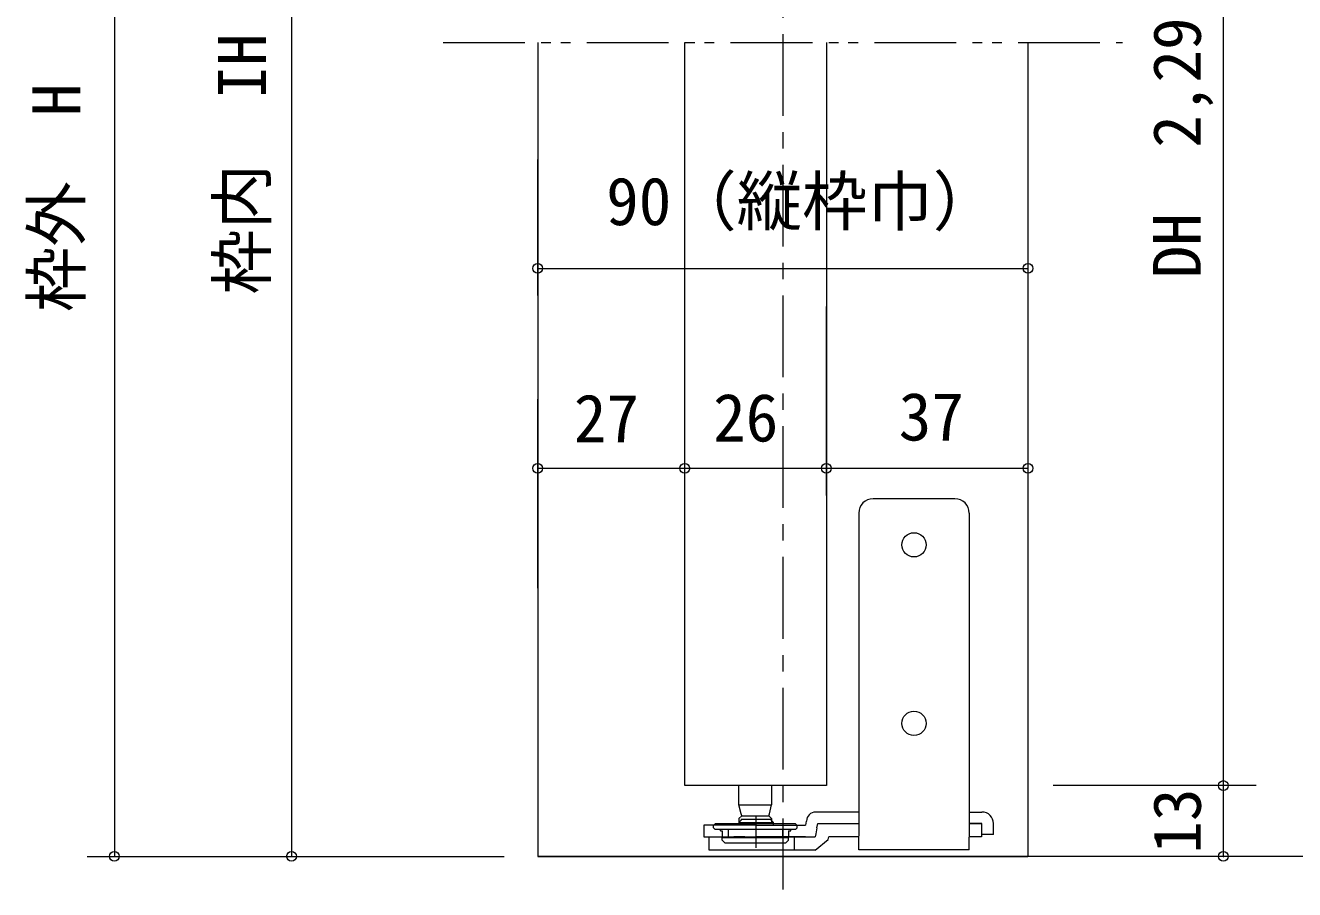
# Model space of a CAD drawing. Units: millimetres on the paper, enlarged 5 times, with parts at other scales. Extents: x -977 to 998, y -673 to 718.
# Drawn here: x -608.4 to -220, y 23.7 to 288.2 of the extents above; entities that cross this region are included whole.
import ezdxf
from ezdxf.enums import TextEntityAlignment as Align

# ---------------------------------------------------------------- set-up
doc = ezdxf.new("R2010")
doc.units = ezdxf.units.MM
doc.header["$LTSCALE"] = 5
doc.header["$PDMODE"] = 32
doc.header["$PDSIZE"] = 3
doc.linetypes.add('CHAIN1', pattern=[8, 5, -1, 1, -1])
doc.linetypes.add('DOUBLE_CHAIN1', pattern=[8.8, 5, -1, 0.6, -0.6, 0.6, -1])
doc.layers.add('2-1_6', color=3, linetype='Continuous', lineweight=20)
doc.styles.add('ＭＳ ゴシック', font='')
doc.styles.get('ＭＳ ゴシック').set_extended_font_data('MS Gothic')

msp = doc.modelspace()

# ---------------------------------------------------------------- linework, layer by layer
at = {"layer": '2-1_6', "color": 4, "linetype": 'CHAIN1', "lineweight": 9}
msp.add_line((-376.651, 525.522), (-376.651, 23.746), dxfattribs=at)
at = {"layer": '2-1_6', "color": 4, "lineweight": 9}
for p, q in [((-581.2, 513.559), (-581.2, 33.922)), ((-241.848, 55.589), (-241.848, 453.559)), ((-526.981, 403.558), (-526.981, 33.922)), ((-451.651, 205.502), (-451.651, 247.168)), ((-451.651, 213.835), (-301.651, 213.835)), ((-406.651, 144.327), (-406.651, 202.165)), ((-363.317, 144.327), (-363.317, 202.165)), ((-451.651, 115.994), (-451.651, 173.832)), ((-231.848, 55.589), (-293.974, 55.589)), ((-231.848, 55.589), (-293.974, 55.589)), ((-241.848, 37.255), (-241.848, 55.589)), ((-241.848, 33.922), (-241.848, 55.589)), ((-589.533, 33.922), (-461.911, 33.922)), ((-231.848, 33.922), (-293.974, 33.922))]:
    msp.add_line(p, q, dxfattribs=at)
at = {"layer": '2-1_6', "color": 7, "linetype": 'DOUBLE_CHAIN1'}
msp.add_line((-480.615, 282.966), (-272.686, 282.966), dxfattribs=at)
at = {"layer": '2-1_6', "color": 8, "lineweight": 18}
for p, q in [((-451.651, 282.966), (-451.651, 33.922)), ((-301.651, 282.966), (-301.651, 33.922)), ((-451.651, 33.922), (-301.651, 33.922))]:
    msp.add_line(p, q, dxfattribs=at)
at = {"layer": '2-1_6', "color": 1, "lineweight": 18}
msp.add_line((-406.651, 55.589), (-406.651, 282.966), dxfattribs=at)
at = {"layer": '2-1_6'}
for p, q in [((-323.999, 143.338), (-349.021, 143.338)), ((-353.428, 138.933), (-353.428, 135.756)), ((-319.594, 138.933), (-319.594, 135.756)), ((-353.428, 135.768), (-353.428, 40.094)), ((-319.594, 135.768), (-319.594, 40.094)), ((-390.064, 49.674), (-390.064, 55.589)), ((-380.067, 55.589), (-380.067, 49.674)), ((-389.394, 46.975), (-390.064, 49.674)), ((-390.064, 49.674), (-380.071, 49.674)), ((-389.233, 46.344), (-389.394, 46.975)), ((-380.902, 46.344), (-380.745, 46.975)), ((-380.745, 46.975), (-380.067, 49.674)), ((-364.082, 47.487), (-366.596, 47.487)), ((-353.428, 47.491), (-364.082, 47.491)), ((-319.594, 47.491), (-315.723, 47.491)), ((-397.9, 43.346), (-397.399, 43.839)), ((-397.9, 42.68), (-397.9, 43.346)), ((-372.736, 43.839), (-397.399, 43.839)), ((-384.959, 43.442), (-391.659, 43.442)), ((-390.072, 44.313), (-389.194, 45.196)), ((-390.072, 44.313), (-390.072, 43.439)), ((-389.233, 46.344), (-390.064, 45.508)), ((-390.064, 45.508), (-390.064, 43.839)), ((-389.233, 46.344), (-380.902, 46.344)), ((-384.786, 45.196), (-389.194, 45.196)), ((-384.963, 43.442), (-369.661, 43.442)), ((-384.786, 36.554), (-384.786, 46.23)), ((-380.381, 45.196), (-384.786, 45.196)), ((-380.902, 46.344), (-380.067, 45.508)), ((-380.381, 45.196), (-379.507, 44.313)), ((-380.067, 45.508), (-380.067, 43.839)), ((-379.507, 43.442), (-379.507, 44.316)), ((-372.736, 43.839), (-372.231, 43.346)), ((-372.231, 42.68), (-372.231, 43.346)), ((-369.657, 43.435), (-369.376, 44.707)), ((-366.211, 42.686), (-365.934, 43.962)), ((-365.936, 43.97), (-365.32, 43.97)), ((-365.32, 43.97), (-353.428, 43.97)), ((-362.584, 43.966), (-353.428, 43.966)), ((-315.726, 43.97), (-319.598, 43.97)), ((-319.594, 43.966), (-315.896, 43.966)), ((-315.896, 43.966), (-315.896, 39.913)), ((-315.723, 40.622), (-315.723, 43.974)), ((-312.205, 40.622), (-312.205, 43.974)), ((-400.821, 39.913), (-391.662, 39.913)), ((-399.146, 39.91), (-366.735, 39.91)), ((-397.9, 42.68), (-397.396, 42.179)), ((-372.732, 42.179), (-397.396, 42.179)), ((-395.73, 41.758), (-395.73, 42.179)), ((-395.234, 40.094), (-395.234, 39.681)), ((-395.23, 39.681), (-374.902, 39.681)), ((-395.23, 38.845), (-395.23, 39.681)), ((-395.23, 38.845), (-394.398, 38.011)), ((-393.405, 42.176), (-393.405, 39.677)), ((-388.311, 39.913), (-391.662, 39.913)), ((-369.661, 39.913), (-384.789, 39.913)), ((-376.738, 42.176), (-376.738, 39.677)), ((-374.902, 38.845), (-375.733, 38.011)), ((-374.905, 41.758), (-374.905, 40.094)), ((-374.905, 41.758), (-374.149, 41.758)), ((-374.905, 40.094), (-374.905, 39.681)), ((-374.902, 38.845), (-374.902, 39.681)), ((-374.149, 41.758), (-374.149, 42.179)), ((-373.15, 39.91), (-373.15, 35.865)), ((-372.231, 42.68), (-372.732, 42.179)), ((-366.546, 40.764), (-366.735, 39.902)), ((-366.735, 35.865), (-362.769, 39.045)), ((-366.211, 42.686), (-366.546, 40.764)), ((-362.769, 39.045), (-362.584, 39.906)), ((-353.428, 39.91), (-362.588, 39.91)), ((-353.428, 35.869), (-353.428, 39.913)), ((-319.594, 35.869), (-319.594, 39.913)), ((-315.896, 39.91), (-319.594, 39.91)), ((-312.205, 40.622), (-315.723, 40.622)), ((-394.398, 38.011), (-375.733, 38.011)), ((-366.735, 35.865), (-373.153, 35.865)), ((-348.744, 35.867), (-353.424, 35.867)), ((-345.594, 35.867), (-348.748, 35.867)), ((-327.43, 35.867), (-345.594, 35.867)), ((-324.274, 35.867), (-327.43, 35.867)), ((-319.594, 35.869), (-324.278, 35.869))]:
    msp.add_line(p, q, dxfattribs=at)
at = {"layer": '2-1_6', "color": 7, "lineweight": 18}
msp.add_line((-162.014, 33.922), (-451.651, 33.922), dxfattribs=at)
at = {"layer": '2-1_6', "color": 1, "lineweight": 18}
msp.add_lwpolyline([(-363.317, 282.966), (-363.317, 55.589), (-406.651, 55.589)], dxfattribs=at)
at = {"layer": '2-1_6', "color": 4, "lineweight": 9}
msp.add_lwpolyline([(-451.651, 152.661), (-363.651, 152.661), (-301.651, 152.661)], dxfattribs=at)
at = {"layer": '2-1_6'}
for points in [[(-391.662, 43.442), (-400.821, 43.442), (-400.821, 39.91)], [(-390.072, 44.313), (-384.786, 44.313), (-379.507, 44.313)], [(-380.03, 45.196), (-384.786, 45.196), (-389.541, 45.196)], [(-373.15, 35.859), (-399.146, 35.859), (-399.146, 39.906)], [(-395.73, 41.758), (-395.234, 41.758), (-395.234, 40.094)]]:
    msp.add_lwpolyline(points, dxfattribs=at)
for centre in [(-336.511, 129.237), (-336.511, 74.621)]:
    msp.add_circle(centre, 3.704, dxfattribs=at)
for centre, radius, start, end in [((-349.021, 138.933), 4.405, 90, 180), ((-323.999, 138.933), 4.405, 0, 90), ((-366.596, 44.707), 2.78, 90, 180), ((-315.723, 43.974), 3.517, 0, 90)]:
    msp.add_arc(centre, radius, start, end, dxfattribs=at)
at = {"layer": '2-1_6', "color": 4}
for p in [(-451.651, 213.835), (-301.651, 213.835), (-451.651, 152.661), (-406.651, 152.661), (-363.317, 152.661), (-301.651, 152.661), (-241.848, 55.589), (-581.2, 33.922), (-526.981, 33.922), (-241.848, 33.922)]:
    msp.add_point(p, dxfattribs=at)

# ---------------------------------------------------------------- texts
at = {"layer": '2-1_6', "color": 7, "style": 'ＭＳ ゴシック'}
for s, p in [('枠内\u3000IH\u30002,318', (-530.44, 205.796)), ('枠外  H\u30002,354', (-587.205, 200.444)), ('DH\u30002,297', (-244.348, 210.784)), ('13', (-244.348, 34.755))]:
    msp.add_text(s, height=14.66, rotation=90, dxfattribs=at).set_placement(p, align=Align.BOTTOM_LEFT)
for s, p in [('90（縦枠巾）', (-430.711, 222.655)), ('27', (-440.608, 156.235)), ('26', (-397.983, 156.456)), ('37', (-341.179, 156.758))]:
    msp.add_text(s, height=14.66, dxfattribs=at).set_placement(p, align=Align.BOTTOM_LEFT)

doc.saveas('drawing.dxf')
